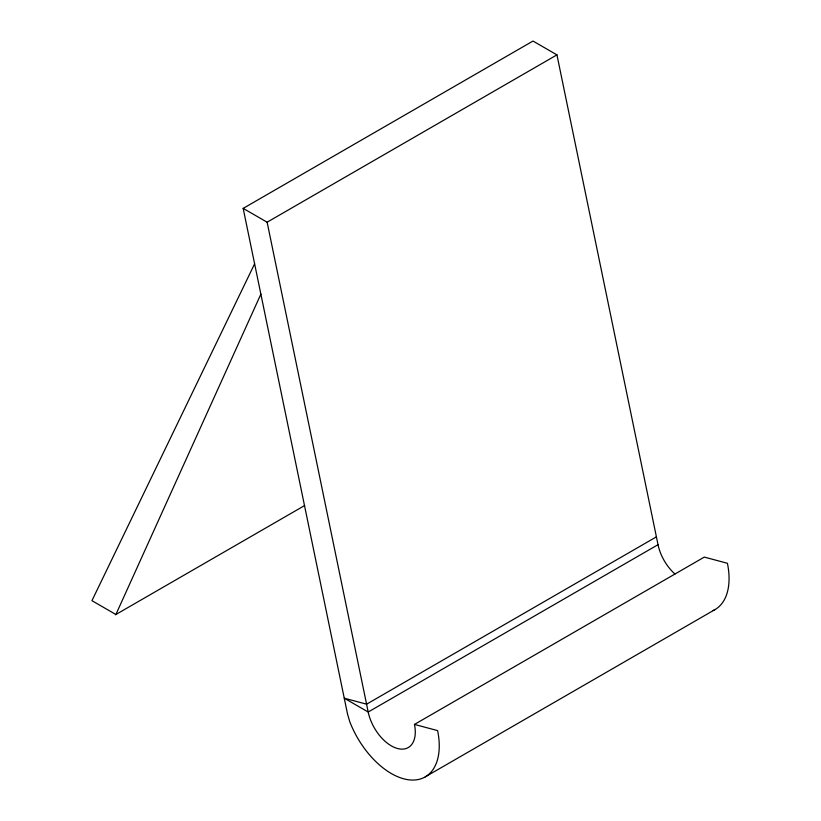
<?xml version="1.0" encoding="UTF-8"?>
<svg xmlns="http://www.w3.org/2000/svg" width="821" height="821" viewBox="0 0 821 821"><rect width="100%" height="100%" fill="white"/><g stroke="black" fill="none" stroke-linecap="round" stroke-linejoin="round"><path stroke-width="1.23" d="M260.873 294.134L115.894 614.508L91.942 600.674L254.613 263.818M656.42 536.852L366.597 704.182L344.256 698.189L368.198 712.023A33.877 19.56 60 0 0 397.538 748.516A33.877 19.56 60 0 0 414.472 724.42L437.614 730.618A67.743 39.11 60 0 1 409.669 779.909A67.743 39.11 60 0 1 349.849 721.926L347.55 714.167L243.17 208.38L532.993 41.05L556.946 54.874L658.021 544.692A33.877 19.56 60 0 0 674.954 574.023M243.17 208.38L267.123 222.204L556.946 54.874M115.412 614.785L304.663 505.52M658.021 544.692L368.198 712.023L267.123 222.204M414.472 724.42L704.295 557.09L727.427 563.288A67.743 39.11 60 0 1 713.018 610.598M425.216 776.892L715.029 609.562"/></g></svg>
